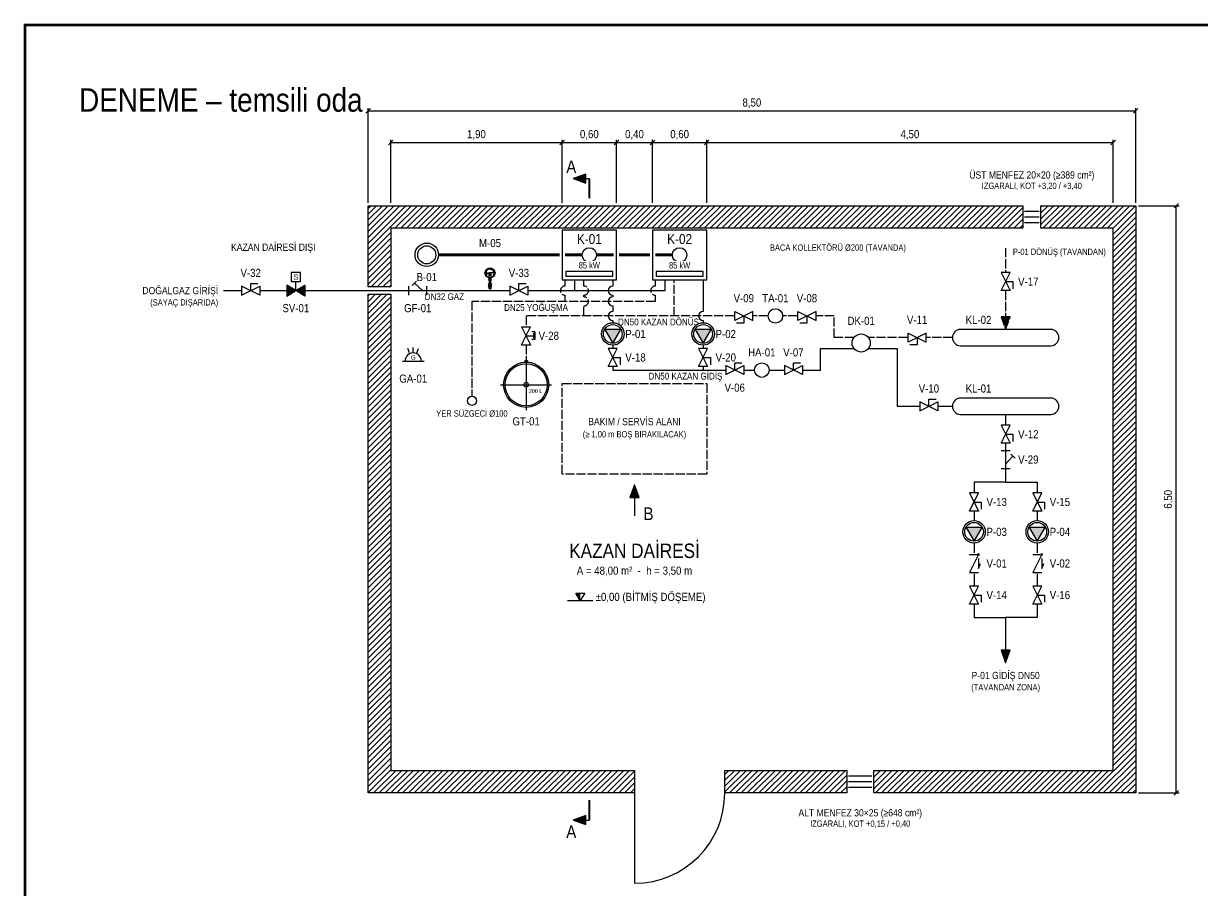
# Model space of a CAD drawing. Header units: centimetres. Extents: x -61 to 14522, y -12981 to 1521.
# Drawn here: x 10600 to 11905, y -1833 to -873 of the extents above; entities that cross this region are included whole.
import ezdxf
from ezdxf.enums import TextEntityAlignment as Align

# ---------------------------------------------------------------- set-up
doc = ezdxf.new("R2010")
doc.units = ezdxf.units.CM
doc.linetypes.add('DASHDOT', pattern=[3.556, 2.54, -0.508, 0, -0.508])
doc.linetypes.add('DASHED', pattern=[1.524, 1.27, -0.254])
for name, color, linetype in [('ROTAS-BAKIM-ALANI', 8, 'DASHED'), ('ROTAS-DOGALGAZ-BORU', 2, 'Continuous'), ('ROTAS-DOGALGAZ-SEMBOL', 2, 'Continuous'), ('ROTAS-HAVALANDIRMA-MENFEZ', 4, 'Continuous'), ('ROTAS-ISITMA-BACA', 8, 'Continuous'), ('ROTAS-ISITMA-BASLIK', 5, 'Continuous'), ('ROTAS-ISITMA-CAP', 41, 'Continuous'), ('ROTAS-ISITMA-CIHAZ', 135, 'Continuous'), ('ROTAS-ISITMA-DONUS', 30, 'DASHED'), ('ROTAS-ISITMA-ETIKET', 3, 'Continuous'), ('ROTAS-ISITMA-GIDIS', 10, 'Continuous'), ('ROTAS-ISITMA-KOLLEKTOR', 7, 'Continuous'), ('ROTAS-ISITMA-POMPA', 30, 'Continuous'), ('ROTAS-ISITMA-VANA', 1, 'Continuous'), ('ROTAS-ISITMA-YAZI', 7, 'Continuous'), ('ROTAS-ISITMA-YOGUSMA', 6, 'DASHED'), ('ROTAS-KESIT-HATTI', 1, 'DASHDOT'), ('ROTAS-KOT', 3, 'Continuous'), ('ROTAS-MIMARI-DUVAR', 7, 'Continuous'), ('ROTAS-MIMARI-KAPI', 7, 'Continuous'), ('ROTAS-MIMARI-TARAMA', 8, 'Continuous'), ('ROTAS-OLCU', 3, 'Continuous'), ('ROTAS-PAFTA', 7, 'Continuous'), ('ROTAS-PIS-SU', 6, 'Continuous')]:
    doc.layers.add(name, color=color, linetype=linetype)
doc.styles.add('ROTAS', font='arial.ttf')
pattern_1 = [(45, (0, 0), (-3.2328922, 3.2328922), [])]

# ---------------------------------------------------------------- blocks, each defined once
blk = doc.blocks.new('ROTAS-KAZAN-PLAN')
at = {"ltscale": 8}
for points in [[(0, 0), (60, 0), (60, 55), (0, 55)], [(4, 4), (56, 4), (56, 9), (4, 9)]]:
    blk.add_lwpolyline(points, close=True, dxfattribs=at)
blk.add_circle((30, 27.5), 8, dxfattribs=at)
blk = doc.blocks.new('ROTAS-POMPA')
at = {"ltscale": 8}
blk.add_hatch(color=7, dxfattribs=at).paths.add_polyline_path([(10.35, 0), (-4.95, 8.85), (-4.95, -8.85)])
blk.add_lwpolyline([(10.35, 0), (-4.95, 8.85), (-4.95, -8.85)], close=True, dxfattribs=at)
for radius in [12.45, 10.35]:
    blk.add_circle((0, 0), radius, dxfattribs=at)
blk = doc.blocks.new('ROTAS-KD-KURESEL-VANA')
at = {"color": 1, "ltscale": 8}
for p, q in [((0, 0), (0, 8)), ((0, 8), (8, 8))]:
    blk.add_line(p, q, dxfattribs=at)
blk.add_lwpolyline([(-10, 5), (-10, -5), (10, 5), (10, -5), (-10, 5)], dxfattribs=at)
at = {"ltscale": 8, "style": 'ROTAS', "flags": 1}
blk.add_attdef('CAP', (-10.451, -0.006), '', height=10, dxfattribs=at)
blk = doc.blocks.new('ROTAS-KD-DENGE-KABI-PLAN')
at = {"color": 0, "ltscale": 8}
blk.add_circle((0, 0), 20, dxfattribs=at)
blk = doc.blocks.new('ROTAS-SELENOID')
at = {"ltscale": 8}
for points in [[(-10, 6), (-10, -6), (0, 0)], [(10, 6), (10, -6), (0, 0)]]:
    blk.add_hatch(color=7, dxfattribs=at).paths.add_polyline_path(points)
blk.add_line((0, 0), (0, 10), dxfattribs=at)
for points in [[(-5, 10), (5, 10), (5, 20), (-5, 20)], [(-10, 6), (-10, -6), (0, 0)], [(10, 6), (10, -6), (0, 0)]]:
    blk.add_lwpolyline(points, close=True, dxfattribs=at)
at = {"ltscale": 8, "style": 'ROTAS'}
blk.add_text('S', height=6, dxfattribs=at).set_placement((0, 15), align=Align.MIDDLE_CENTER)
blk = doc.blocks.new('ROTAS-KD-PISLIK-TUTUCU')
at = {"color": 1, "ltscale": 8}
for p, q in [((-10, -5), (-10, 5)), ((-10, 0), (10, 0)), ((-6.051, 5.768), (-1.408, 10.47)), ((5.128, 0), (-3.725, 8.124)), ((10, -5), (10, 5))]:
    blk.add_line(p, q, dxfattribs=at)
at = {"ltscale": 8, "style": 'ROTAS', "flags": 1}
blk.add_attdef('CAP', (9.335, 0), '', height=10, rotation=180, dxfattribs=at)
blk = doc.blocks.new('ROTAS-KD-MANOMETRE')
at = {"color": 1, "ltscale": 8}
for p, q in [((-3.661, 19.205), (-4.505, 19.132)), ((-3.658, 19.849), (-4.503, 19.923)), ((-3.551, 18.571), (-4.37, 18.352)), ((-3.544, 20.483), (-4.363, 20.702)), ((-3.333, 17.965), (-4.101, 17.607)), ((-3.322, 21.087), (-4.09, 21.445)), ((-3.013, 17.406), (-3.707, 16.92)), ((-2.998, 21.644), (-3.692, 22.13)), ((-2.582, 22.135), (-3.182, 22.735)), ((-2.685, 19.723), (-0.554, 19.666)), ((-2.685, 19.723), (-2.685, 19.305)), ((-2.685, 19.305), (-0.568, 19.362)), ((-2.088, 22.547), (-2.574, 23.242)), ((-1.529, 22.867), (-1.887, 23.636)), ((-1.187, 12.488), (-1.187, 13.431)), ((-0.923, 23.085), (-1.142, 23.904)), ((0.89, 13.537), (-0.851, 13.534)), ((-0.698, 13.537), (-0.698, 13.979)), ((-0.518, 12.602), (-0.518, 13.426)), ((-0.289, 23.195), (-0.362, 24.039)), ((0.355, 23.193), (0.429, 24.037)), ((4.529, 19.486), (0.55, 19.636)), ((0.558, 12.606), (0.558, 13.421)), ((4.529, 19.486), (0.561, 19.392)), ((0.698, 13.537), (0.698, 13.974)), ((0.989, 23.079), (1.208, 23.897)), ((1.221, 12.491), (1.221, 13.429)), ((1.593, 22.856), (1.951, 23.624)), ((2.15, 22.532), (2.636, 23.227)), ((2.641, 22.117), (3.241, 22.716)), ((3.038, 17.385), (3.733, 16.899)), ((3.053, 21.622), (3.748, 22.108)), ((3.362, 17.941), (4.131, 17.583)), ((3.373, 21.063), (4.142, 21.421)), ((3.585, 18.545), (4.403, 18.326)), ((3.591, 20.457), (4.41, 20.677)), ((3.699, 19.179), (4.543, 19.105)), ((3.701, 19.823), (4.545, 19.897)), ((-1.5, 7.776), (1.5, 7.776)), ((0, 5.151), (-1.5, 7.776)), ((0, 5.151), (-1.5, 2.526)), ((-1.5, 2.526), (1.5, 2.526)), ((1.221, 12.491), (-1.187, 12.488)), ((-0.872, 10.921), (-0.872, 12.491)), ((0.872, 10.921), (-0.872, 10.921)), ((-0.523, 8.583), (-0.523, 10.921)), ((0.523, 8.583), (-0.523, 8.583)), ((0, 8.583), (0, 7.963)), ((1.5, 7.776), (0, 5.151)), ((1.5, 2.526), (0, 5.151)), ((0, 2.338), (0, 0)), ((0.523, 10.921), (0.523, 8.583)), ((0.872, 12.491), (0.872, 10.921))]:
    blk.add_line(p, q, dxfattribs=at)
blk.add_lwpolyline([(-0.793, 14.969), (-0.793, 18.563), (0.046, 16.766), (0.884, 18.563), (0.884, 14.969)], dxfattribs=at)
for centre, radius in [((0.02, 19.514), 5.581), ((0.02, 19.514), 5.302), ((-0.007, 19.488), 0.576), ((0, 5.151), 1.5)]:
    blk.add_circle(centre, radius, dxfattribs=at)
for centre, radius, start, end in [((-0.85, 12.961), 0.576, 54.699, 125.307), ((0.015, 12.208), 1.329, 65.903, 113.651), ((0.891, 12.958), 0.576, 54.693, 125.301), ((-0.85, 13.072), 0.576, 234.694, 305.301), ((0.015, 13.82), 1.329, 246.35, 294.097), ((0.891, 13.076), 0.576, 234.7, 305.307)]:
    blk.add_arc(centre, radius, start, end, dxfattribs=at)
at = {"ltscale": 8, "style": 'ROTAS', "flags": 1}
blk.add_attdef('CAP', (0, 9.335), '', height=10, rotation=270, dxfattribs=at)
blk = doc.blocks.new('ROTAS-GAZ-ALARM')
at = {"ltscale": 8}
for p, q in [((-4, 9), (-6, 14)), ((0, 9), (0, 15)), ((4, 9), (6, 14)), ((-12, 0), (12, 0))]:
    blk.add_line(p, q, dxfattribs=at)
blk.add_arc((0, 0), 9, 0, 180, dxfattribs=at)
at = {"ltscale": 8, "style": 'ROTAS'}
blk.add_text('G', height=5, dxfattribs=at).set_placement((0, 4), align=Align.MIDDLE_CENTER)
blk = doc.blocks.new('ROTAS-KD-YER-SUZGECI')
at = {"color": 6, "ltscale": 8}
blk.add_circle((0, 0), 5, dxfattribs=at)
blk = doc.blocks.new('ROTAS-KD-KILITLI-VANA')
at = {"color": 1, "ltscale": 8}
for p, q in [((-10, -5), (-10, 5)), ((-10, -5), (10, 5)), ((10, -5), (-10, 5)), ((-4.374, 9.823), (-4.374, 6.417)), ((-4.374, 9.823), (4.016, 9.823)), ((-2.8, 8.12), (2.8, 8.12)), ((0, 0), (0, 8.12)), ((4.016, 9.823), (4.016, 6.417)), ((10, -5), (10, 5))]:
    blk.add_line(p, q, dxfattribs=at)
at = {"ltscale": 8, "style": 'ROTAS', "flags": 1}
blk.add_attdef('CAP', (8.35, 4.175), '', height=10, rotation=206.565, dxfattribs=at)
blk = doc.blocks.new('ROTAS-KD-GENLESME-TANKI-PLAN')
at = {"color": 15, "ltscale": 8}
for p, q in [((0, -50.906), (0, 50.906)), ((50.906, 0), (-50.906, 0)), ((-2.894, -48.047), (-2.894, -44.85)), ((2.894, -48.047), (2.894, -44.843)), ((2.894, -48.047), (-2.894, -48.047))]:
    blk.add_line(p, q, dxfattribs=at)
at = {"color": 4, "ltscale": 8}
blk.add_circle((-0.054, 0.06), 45, dxfattribs=at)
at = {"color": 1, "ltscale": 8}
for centre, radius in [((-0.054, 0.06), 42), ((0, 0), 4.5)]:
    blk.add_circle(centre, radius, dxfattribs=at)
blk = doc.blocks.new('ROTAS-KD-CEKVALF')
at = {"ltscale": 8}
blk.add_hatch(color=1, dxfattribs=at).paths.add_polyline_path([(-11.408, 5), (-11.297, 5.548), (-10.996, 5.996), (-10.548, 6.297), (-10, 6.408), (-9.452, 6.297), (-9.004, 5.996), (-8.703, 5.548), (-8.592, 5), (-8.703, 4.452), (-9.004, 4.004), (-9.452, 3.703), (-10, 3.592), (-10.548, 3.703), (-10.996, 4.004), (-11.297, 4.452), (-11.408, 5)])
at = {"color": 1, "ltscale": 8}
for p, q in [((-10, -5), (-10, 5)), ((-10, 5), (10, -5)), ((-5.6, 5), (5.6, 5)), ((5.6, 5), (0, 7.32)), ((10, -5), (10, 5))]:
    blk.add_line(p, q, dxfattribs=at)
at = {"ltscale": 8, "style": 'ROTAS', "flags": 1}
blk.add_attdef('CAP', (-9.712, -4.899), '', height=10, dxfattribs=at)
blk = doc.blocks.new('ROTAS-KOT')
at = {"ltscale": 8}
blk.add_hatch(color=7, dxfattribs=at).paths.add_polyline_path([(0, 0), (0, 8), (-5, 8)])
blk.add_line((-14, 0), (14, 0), dxfattribs=at)
blk.add_lwpolyline([(0, 0), (-5, 8), (5, 8)], close=True, dxfattribs=at)
blk = doc.blocks.new('ROTAS-OLCU-001')
at = {"ltscale": 8}
for p, q in [((-2.5, 692.5), (2.5, 697.5)), ((0, 628), (0, 698)), ((0, 695), (800, 695)), ((187.5, 692.5), (192.5, 697.5)), ((190, 628), (190, 698)), ((247.5, 692.5), (252.5, 697.5)), ((250, 628), (250, 698)), ((287.5, 692.5), (292.5, 697.5)), ((290, 628), (290, 698)), ((347.5, 692.5), (352.5, 697.5)), ((350, 628), (350, 698)), ((797.5, 692.5), (802.5, 697.5)), ((800, 628), (800, 698))]:
    blk.add_line(p, q, dxfattribs=at)
at = {"ltscale": 8, "style": 'ROTAS', "width": 0.85}
for s, p in [('1,90', (95, 697)), ('0,60', (220, 697)), ('0,40', (270, 697)), ('0,60', (320, 697)), ('4,50', (575, 697))]:
    blk.add_text(s, height=9, dxfattribs=at).set_placement(p, align=Align.BOTTOM_CENTER)
blk = doc.blocks.new('ROTAS-OLCU-002')
at = {"ltscale": 8}
for p, q in [((-27.5, 727.5), (-22.5, 732.5)), ((-25, 628), (-25, 733)), ((822.5, 727.5), (827.5, 732.5)), ((825, 628), (825, 733)), ((-25, 730), (825, 730))]:
    blk.add_line(p, q, dxfattribs=at)
at = {"ltscale": 8, "style": 'ROTAS', "width": 0.85}
blk.add_text('8,50', height=9, dxfattribs=at).set_placement((400, 732), align=Align.BOTTOM_CENTER)
blk = doc.blocks.new('ROTAS-OLCU-003')
at = {"ltscale": 8}
for p, q in [((867.5, 622.5), (872.5, 627.5)), ((828, 625), (873, 625)), ((870, -25), (870, 625)), ((828, -25), (873, -25)), ((867.5, -27.5), (872.5, -22.5))]:
    blk.add_line(p, q, dxfattribs=at)
at = {"ltscale": 8, "style": 'ROTAS', "width": 0.85}
blk.add_text('6,50', height=9, rotation=90, dxfattribs=at).set_placement((868, 300), align=Align.BOTTOM_CENTER)
blk = doc.blocks.new('ROTAS-OK')
at = {"ltscale": 8}
blk.add_hatch(color=7, dxfattribs=at).paths.add_polyline_path([(0, 0), (-14, 5), (-14, -5)])
blk.add_lwpolyline([(0, 0), (-14, 5), (-14, -5)], close=True, dxfattribs=at)

msp = doc.modelspace()

# ---------------------------------------------------------------- hatches: boundary and pattern name
at = {"layer": 'ROTAS-MIMARI-TARAMA', "ltscale": 8}
h = msp.add_hatch(dxfattribs=at)
h.set_pattern_fill('ANSI31', scale=1.2)
h.set_pattern_definition(pattern_1)
h.paths.add_polyline_path([(11006, -1164.8), (10981, -1164.8), (10981, -1074.8), (11706, -1074.8), (11706, -1099.8), (11006, -1099.8)])
h = msp.add_hatch(dxfattribs=at)
h.set_pattern_fill('ANSI31', scale=1.2)
h.set_pattern_definition(pattern_1)
h.paths.add_polyline_path([(11541, -1699.8), (11806, -1699.8), (11806, -1099.8), (11726, -1099.8), (11726, -1074.8), (11831, -1074.8), (11831, -1724.8), (11541, -1724.8)])
h = msp.add_hatch(dxfattribs=at)
h.set_pattern_fill('ANSI31', scale=1.2)
h.set_pattern_definition(pattern_1)
h.paths.add_polyline_path([(11006, -1699.8), (11276, -1699.8), (11276, -1724.8), (10981, -1724.8), (10981, -1172.8), (11006, -1172.8)])
h = msp.add_hatch(dxfattribs=at)
h.set_pattern_fill('ANSI31', scale=1.2)
h.set_pattern_definition(pattern_1)
h.paths.add_polyline_path([(11511, -1699.8), (11511, -1724.8), (11376, -1724.8), (11376, -1699.8)])

# ---------------------------------------------------------------- linework, layer by layer
at = {"layer": 'ROTAS-BAKIM-ALANI', "ltscale": 8}
msp.add_lwpolyline([(11196, -1271.8), (11356, -1271.8), (11356, -1371.8), (11196, -1371.8)], close=True, dxfattribs=at)
at = {"layer": 'ROTAS-DOGALGAZ-BORU', "ltscale": 8}
for points in [[(11210, -1168.8), (11210, -1156.8)], [(11310, -1168.8), (11310, -1156.8)], [(10821, -1168.8), (10840.5, -1168.8)], [(10861.5, -1168.8), (10890.5, -1168.8)], [(10911.5, -1168.8), (11025.5, -1168.8)], [(11046.5, -1168.8), (11137.5, -1168.8)], [(11158.5, -1168.8), (11310, -1168.8)]]:
    msp.add_lwpolyline(points, dxfattribs=at)
at = {"layer": 'ROTAS-HAVALANDIRMA-MENFEZ', "ltscale": 8}
for p, q in [((11708, -1081), (11724, -1081)), ((11708, -1087.2), (11724, -1087.2)), ((11708, -1093.5), (11724, -1093.5)), ((11513, -1706), (11539, -1706)), ((11513, -1712.2), (11539, -1712.2)), ((11513, -1718.5), (11539, -1718.5))]:
    msp.add_line(p, q, dxfattribs=at)
at = {"layer": 'ROTAS-ISITMA-BACA', "ltscale": 8, "const_width": 3}
for points in [[(11059, -1129.2), (11193, -1129.2)], [(11199, -1129.2), (11218, -1129.2)], [(11234, -1129.2), (11253, -1129.2)], [(11259, -1129.2), (11293, -1129.2)], [(11299, -1129.2), (11318, -1129.2)]]:
    msp.add_lwpolyline(points, dxfattribs=at)
at = {"layer": 'ROTAS-ISITMA-BACA', "ltscale": 8}
for radius in [13, 10]:
    msp.add_circle((11046, -1129.2), radius, dxfattribs=at)
at = {"layer": 'ROTAS-ISITMA-DONUS', "ltscale": 8}
for points in [[(11687, -1121.8), (11687, -1148.2)], [(11320, -1196.8), (11320, -1156.8)], [(11687, -1169.2), (11687, -1197.8)], [(11386.5, -1196.8), (11156, -1196.8)], [(11156, -1196.8), (11156, -1208.2)], [(11424, -1196.8), (11407.5, -1196.8)], [(11456.5, -1196.8), (11440, -1196.8)], [(11519, -1220.8), (11497, -1220.8), (11497, -1196.8), (11477.5, -1196.8)], [(11578.5, -1220.8), (11535, -1220.8)], [(11628, -1220.8), (11599.5, -1220.8)], [(11156, -1229.2), (11156, -1244.8)]]:
    msp.add_lwpolyline(points, dxfattribs=at)
msp.add_lwpolyline([(11220, -1196.8), (11220, -1185.8, 1), (11220, -1175.8), (11220, -1173.8, 1), (11220, -1163.8), (11220, -1156.8)], format="xyb", dxfattribs=at)
at = {"layer": 'ROTAS-ISITMA-GIDIS', "ltscale": 8}
for points in [[(11252, -1156.8), (11252, -1163.8, 1), (11252, -1173.8), (11252, -1175.8, 1), (11252, -1185.8), (11252, -1191.8, 1), (11252, -1201.8), (11252, -1204.2)], [(11352, -1156.8), (11352, -1191.8, 1), (11352, -1201.8), (11352, -1204.2)]]:
    msp.add_lwpolyline(points, format="xyb", dxfattribs=at)
for points in [[(11252, -1229.2), (11252, -1232.2)], [(11352, -1229.2), (11352, -1232.2)], [(11462.5, -1256.8), (11482, -1256.8), (11482, -1232.8), (11519, -1232.8)], [(11535, -1232.8), (11567, -1232.8), (11567, -1296.8), (11591.5, -1296.8)], [(11252, -1253.2), (11252, -1256.8)], [(11252, -1256.8), (11376.5, -1256.8)], [(11352, -1253.2), (11352, -1256.8)], [(11397.5, -1256.8), (11409, -1256.8)], [(11425, -1256.8), (11441.5, -1256.8)], [(11612.5, -1296.8), (11628, -1296.8)], [(11687, -1305.8), (11687, -1317.2)], [(11687, -1338.2), (11687, -1345.2)], [(11687, -1366.2), (11687, -1380.8)], [(11687, -1380.8), (11652, -1380.8), (11652, -1392.2)], [(11687, -1380.8), (11722, -1380.8), (11722, -1392.2)], [(11652, -1413.2), (11652, -1423.2)], [(11722, -1413.2), (11722, -1423.2)], [(11652, -1448.2), (11652, -1459.2)], [(11722, -1448.2), (11722, -1459.2)], [(11652, -1482.2), (11652, -1495.2)], [(11722, -1482.2), (11722, -1495.2)], [(11652, -1516.2), (11652, -1530.8), (11687, -1530.8)], [(11722, -1516.2), (11722, -1530.8), (11687, -1530.8)], [(11687, -1530.8), (11687, -1566.8)]]:
    msp.add_lwpolyline(points, dxfattribs=at)
at = {"layer": 'ROTAS-ISITMA-KOLLEKTOR', "ltscale": 8}
for points in [[(11637, -1229.8), (11737, -1229.8, 1), (11737, -1211.8), (11637, -1211.8, 1)], [(11637, -1305.8), (11737, -1305.8, 1), (11737, -1287.8), (11637, -1287.8, 1)]]:
    msp.add_lwpolyline(points, format="xyb", close=True, dxfattribs=at)
at = {"layer": 'ROTAS-ISITMA-YOGUSMA', "ltscale": 8}
for points in [[(11199, -1156.8), (11199, -1163.8, 1), (11199, -1173.8), (11199, -1180.8)], [(11299, -1156.8), (11299, -1163.8, 1), (11299, -1173.8), (11299, -1180.8)]]:
    msp.add_lwpolyline(points, format="xyb", dxfattribs=at)
msp.add_lwpolyline([(11299, -1180.8), (11096, -1180.8), (11096, -1285.8)], dxfattribs=at)
at = {"layer": 'ROTAS-KESIT-HATTI', "ltscale": 8}
for p, q in [((11222, -1044.8), (11226, -1044.8)), ((11276, -1397.8), (11276, -1421.8)), ((11222, -1754.8), (11226, -1754.8))]:
    msp.add_line(p, q, dxfattribs=at)
at = {"layer": 'ROTAS-KESIT-HATTI', "ltscale": 8, "const_width": 2}
for points in [[(11226, -1066.8), (11226, -1044.8)], [(11226, -1732.8), (11226, -1754.8)]]:
    msp.add_lwpolyline(points, dxfattribs=at)
at = {"layer": 'ROTAS-MIMARI-DUVAR', "ltscale": 8}
for points in [[(11006, -1164.8), (10981, -1164.8), (10981, -1074.8), (11706, -1074.8), (11706, -1099.8), (11006, -1099.8)], [(11541, -1699.8), (11806, -1699.8), (11806, -1099.8), (11726, -1099.8), (11726, -1074.8), (11831, -1074.8), (11831, -1724.8), (11541, -1724.8)], [(11006, -1699.8), (11276, -1699.8), (11276, -1724.8), (10981, -1724.8), (10981, -1172.8), (11006, -1172.8)], [(11511, -1699.8), (11511, -1724.8), (11376, -1724.8), (11376, -1699.8)]]:
    msp.add_lwpolyline(points, close=True, dxfattribs=at)
at = {"layer": 'ROTAS-MIMARI-KAPI', "ltscale": 8}
msp.add_line((11276, -1724.8), (11276, -1824.8), dxfattribs=at)
msp.add_arc((11276, -1724.8), 100, -90, 0, dxfattribs=at)

# ---------------------------------------------------------------- block references
at = {"layer": 'ROTAS-DOGALGAZ-SEMBOL', "ltscale": 8}
for name, p in [('ROTAS-SELENOID', (10901, -1168.8)), ('ROTAS-KD-KURESEL-VANA', (10851, -1168.8)), ('ROTAS-KD-PISLIK-TUTUCU', (11036, -1168.8)), ('ROTAS-KD-KURESEL-VANA', (11148, -1168.8)), ('ROTAS-GAZ-ALARM', (11031, -1246.8))]:
    msp.add_blockref(name, p, dxfattribs=at)
at = {"layer": 'ROTAS-ISITMA-CIHAZ', "ltscale": 8}
for p in [(11196, -1156.8), (11296, -1156.8)]:
    msp.add_blockref('ROTAS-KAZAN-PLAN', p, dxfattribs=at)
at = {"layer": 'ROTAS-ISITMA-CIHAZ', "ltscale": 8, "rotation": 180}
for name, p, xscale, yscale in [('ROTAS-KD-DENGE-KABI-PLAN', (11432, -1196.8), 0.4, 0.4), ('ROTAS-KD-GENLESME-TANKI-PLAN', (11156, -1273), 0.5555555555555556, 0.5555555555555556)]:
    msp.add_blockref(name, p, dxfattribs=dict(at, xscale=xscale, yscale=yscale))
at = {"layer": 'ROTAS-ISITMA-CIHAZ', "ltscale": 8}
for p, xscale, yscale in [((11527, -1226.8), 0.5, 0.5), ((11417, -1256.8), 0.4, 0.4)]:
    msp.add_blockref('ROTAS-KD-DENGE-KABI-PLAN', p, dxfattribs=dict(at, xscale=xscale, yscale=yscale))
at = {"layer": 'ROTAS-ISITMA-DONUS', "ltscale": 8, "rotation": -90}
msp.add_blockref('ROTAS-OK', (11687, -1211.8), dxfattribs=at)
at = {"layer": 'ROTAS-ISITMA-GIDIS', "ltscale": 8, "rotation": -90}
msp.add_blockref('ROTAS-OK', (11687, -1580.8), dxfattribs=at)
at = {"layer": 'ROTAS-ISITMA-POMPA', "ltscale": 8, "rotation": 270}
for p in [(11252, -1216.8), (11352, -1216.8), (11652, -1435.8), (11722, -1435.8)]:
    msp.add_blockref('ROTAS-POMPA', p, dxfattribs=at)
at = {"layer": 'ROTAS-ISITMA-VANA', "ltscale": 8}
for name, p in [('ROTAS-KD-MANOMETRE', (11116, -1168.8)), ('ROTAS-KD-KURESEL-VANA', (11387, -1256.8)), ('ROTAS-KD-KURESEL-VANA', (11452, -1256.8)), ('ROTAS-KD-KURESEL-VANA', (11602, -1296.8))]:
    msp.add_blockref(name, p, dxfattribs=at)
for name, p, rotation in [('ROTAS-KD-KURESEL-VANA', (11687, -1158.8), 270), ('ROTAS-KD-KURESEL-VANA', (11397, -1196.8), 180), ('ROTAS-KD-KURESEL-VANA', (11467, -1196.8), 180), ('ROTAS-KD-KILITLI-VANA', (11156, -1218.8), 270), ('ROTAS-KD-KURESEL-VANA', (11589, -1220.8), 180), ('ROTAS-KD-KURESEL-VANA', (11252, -1242.8), 270), ('ROTAS-KD-KURESEL-VANA', (11352, -1242.8), 270), ('ROTAS-KD-KURESEL-VANA', (11687, -1327.8), 270), ('ROTAS-KD-PISLIK-TUTUCU', (11687, -1355.8), 270), ('ROTAS-KD-KURESEL-VANA', (11652, -1402.8), 270), ('ROTAS-KD-KURESEL-VANA', (11722, -1402.8), 270), ('ROTAS-KD-CEKVALF', (11652, -1470.8), 270), ('ROTAS-KD-CEKVALF', (11722, -1470.8), 270), ('ROTAS-KD-KURESEL-VANA', (11652, -1505.8), 270), ('ROTAS-KD-KURESEL-VANA', (11722, -1505.8), 270)]:
    msp.add_blockref(name, p, dxfattribs=dict(at, rotation=rotation))
at = {"layer": 'ROTAS-KESIT-HATTI', "ltscale": 8}
for p, rotation in [((11208, -1044.8), 180), ((11276, -1383.8), 90), ((11208, -1754.8), 180)]:
    msp.add_blockref('ROTAS-OK', p, dxfattribs=dict(at, rotation=rotation))
at = {"layer": 'ROTAS-KOT', "ltscale": 8}
msp.add_blockref('ROTAS-KOT', (11216, -1511.8), dxfattribs=at)
at = {"layer": 'ROTAS-OLCU', "ltscale": 8}
for name in ['ROTAS-OLCU-002', 'ROTAS-OLCU-001', 'ROTAS-OLCU-003']:
    msp.add_blockref(name, (11006, -1699.8), dxfattribs=at)
at = {"layer": 'ROTAS-PIS-SU', "ltscale": 8}
msp.add_blockref('ROTAS-KD-YER-SUZGECI', (11096, -1290.8), dxfattribs=at)

# ---------------------------------------------------------------- texts
at = {"layer": 'ROTAS-ISITMA-BASLIK', "ltscale": 8, "style": 'ROTAS', "width": 0.85}
msp.add_text('DENEME – temsili oda', height=26, dxfattribs=at).set_placement((10661, -944.8), align=Align.TOP_LEFT)
at = {"layer": 'ROTAS-ISITMA-ETIKET', "ltscale": 8, "style": 'ROTAS', "width": 0.85}
for s, p in [('K-01', (11226, -1111.7)), ('K-02', (11326, -1111.7))]:
    msp.add_text(s, height=11, dxfattribs=at).set_placement(p, align=Align.MIDDLE_CENTER)

# ---------------------------------------------------------------- wipeouts: each hides what was drawn before it
at = {"ltscale": 8}
for points in [[(10917.4, -1125.8), (10917.4, -1115.8), (10834.6, -1115.8), (10834.6, -1125.8)], [(11408.1, -1182.8), (11408.1, -1171.8), (11385.9, -1171.8), (11385.9, -1182.8)], [(11478.1, -1182.8), (11478.1, -1171.8), (11455.9, -1171.8), (11455.9, -1182.8)], [(10914.6, -1193.8), (10914.6, -1182.8), (10887.4, -1182.8), (10887.4, -1193.8)], [(11398.1, -1281.8), (11398.1, -1270.8), (11375.9, -1270.8), (11375.9, -1281.8)], [(11294.9, -1423.8), (11294.9, -1407.8), (11285, -1407.8), (11285, -1423.8)], [(11587.6, -1751.8), (11587.6, -1741.8), (11464.4, -1741.8), (11464.4, -1751.8)]]:
    msp.add_wipeout(points, dxfattribs=at)

# ---------------------------------------------------------------- next in the draw order: texts
at = {"layer": 'ROTAS-HAVALANDIRMA-MENFEZ', "ltscale": 8, "style": 'ROTAS', "width": 0.85}
msp.add_text('ALT MENFEZ 30×25 (≥648 cm²)', height=8, dxfattribs=at).set_placement((11526, -1746.8), align=Align.MIDDLE_CENTER)
at = {"layer": 'ROTAS-ISITMA-ETIKET', "ltscale": 8, "style": 'ROTAS', "width": 0.85}
for s, p in [('V-09', (11397, -1177.2)), ('V-08', (11467, -1177.2)), ('SV-01', (10901, -1188.2)), ('V-06', (11387, -1276.2))]:
    msp.add_text(s, height=9, dxfattribs=at).set_placement(p, align=Align.MIDDLE_CENTER)
at = {"layer": 'ROTAS-ISITMA-YAZI', "ltscale": 8, "style": 'ROTAS', "width": 0.85}
msp.add_text('KAZAN DAİRESİ DIŞI', height=8, dxfattribs=at).set_placement((10876, -1120.8), align=Align.MIDDLE_CENTER)
at = {"layer": 'ROTAS-KESIT-HATTI', "ltscale": 8, "style": 'ROTAS', "width": 0.85}
msp.add_text('B', height=14, dxfattribs=at).set_placement((11286, -1415.8), align=Align.MIDDLE_LEFT)

# ---------------------------------------------------------------- next in the draw order: wipeouts: each hides what was drawn before it
at = {"ltscale": 8}
for points in [[(11210.9, -1039.8), (11210.9, -1023.8), (11201.1, -1023.8), (11201.1, -1039.8)], [(11777.6, -1045.8), (11777.6, -1035.8), (11654.4, -1035.8), (11654.4, -1045.8)], [(11127.1, -1121.8), (11127.1, -1110.8), (11104.9, -1110.8), (11104.9, -1121.8)], [(11544.8, -1125.8), (11544.8, -1116.8), (11425, -1116.8), (11425, -1125.8)], [(11778.5, -1130.2), (11778.5, -1121.2), (11694, -1121.2), (11694, -1130.2)], [(10862.1, -1154.8), (10862.1, -1143.8), (10839.9, -1143.8), (10839.9, -1154.8)], [(11057.1, -1159.2), (11057.1, -1148.2), (11034.9, -1148.2), (11034.9, -1159.2)], [(11159.1, -1154.8), (11159.1, -1143.8), (11136.9, -1143.8), (11136.9, -1154.8)], [(11236.8, -1145.2), (11236.8, -1136.2), (11215.2, -1136.2), (11215.2, -1145.2)], [(11336.8, -1145.2), (11336.8, -1136.2), (11315.2, -1136.2), (11315.2, -1145.2)], [(11723.2, -1164.2), (11723.2, -1153.2), (11701, -1153.2), (11701, -1164.2)], [(10816, -1173.8), (10816, -1163.8), (10746.7, -1163.8), (10746.7, -1173.8)], [(11445.6, -1182.8), (11445.6, -1171.8), (11418.4, -1171.8), (11418.4, -1182.8)], [(11049.6, -1193.8), (11049.6, -1182.8), (11022.4, -1182.8), (11022.4, -1193.8)], [(11193.3, -1192.2), (11193.3, -1182.8), (11140.8, -1182.8), (11140.8, -1192.2)], [(11540.6, -1207.8), (11540.6, -1196.8), (11513.4, -1196.8), (11513.4, -1207.8)], [(11600.1, -1206.8), (11600.1, -1195.8), (11577.9, -1195.8), (11577.9, -1206.8)], [(11670.6, -1206.8), (11670.6, -1195.8), (11643.4, -1195.8), (11643.4, -1206.8)], [(11192.2, -1224.2), (11192.2, -1213.2), (11170, -1213.2), (11170, -1224.2)], [(11288.2, -1222.2), (11288.2, -1211.2), (11266, -1211.2), (11266, -1222.2)], [(11388.2, -1222.2), (11388.2, -1211.2), (11366, -1211.2), (11366, -1222.2)], [(11288.2, -1248.2), (11288.2, -1237.2), (11266, -1237.2), (11266, -1248.2)], [(11388.2, -1248.2), (11388.2, -1237.2), (11366, -1237.2), (11366, -1248.2)], [(11430.6, -1242.8), (11430.6, -1231.8), (11403.4, -1231.8), (11403.4, -1242.8)], [(11463.1, -1242.8), (11463.1, -1231.8), (11440.9, -1231.8), (11440.9, -1242.8)], [(11044.6, -1271.8), (11044.6, -1260.8), (11017.4, -1260.8), (11017.4, -1271.8)], [(11367.2, -1268.2), (11367.2, -1258.8), (11297.8, -1258.8), (11297.8, -1268.2)], [(11173.6, -1283.2), (11173.6, -1276.8), (11159.4, -1276.8), (11159.4, -1283.2)], [(11613.1, -1282.8), (11613.1, -1271.8), (11590.9, -1271.8), (11590.9, -1282.8)], [(11670.6, -1282.8), (11670.6, -1271.8), (11643.4, -1271.8), (11643.4, -1282.8)], [(11128.4, -1309.2), (11128.4, -1300.2), (11063.6, -1300.2), (11063.6, -1309.2)], [(11169.6, -1319), (11169.6, -1308), (11142.4, -1308), (11142.4, -1319)], [(11321.9, -1318.8), (11321.9, -1308.8), (11230.1, -1308.8), (11230.1, -1318.8)], [(11723.2, -1333.2), (11723.2, -1322.2), (11701, -1322.2), (11701, -1333.2)], [(11723.2, -1361.2), (11723.2, -1350.2), (11701, -1350.2), (11701, -1361.2)], [(11688.2, -1408.2), (11688.2, -1397.2), (11666, -1397.2), (11666, -1408.2)], [(11758.2, -1408.2), (11758.2, -1397.2), (11736, -1397.2), (11736, -1408.2)], [(11688.2, -1441.2), (11688.2, -1430.2), (11666, -1430.2), (11666, -1441.2)], [(11758.2, -1441.2), (11758.2, -1430.2), (11736, -1430.2), (11736, -1441.2)], [(11335.3, -1465.8), (11335.3, -1447.8), (11216.7, -1447.8), (11216.7, -1465.8)], [(11345.2, -1484.2), (11345.2, -1473.2), (11206.8, -1473.2), (11206.8, -1484.2)], [(11688.2, -1476.2), (11688.2, -1465.2), (11666, -1465.2), (11666, -1476.2)], [(11758.2, -1476.2), (11758.2, -1465.2), (11736, -1465.2), (11736, -1476.2)], [(11688.2, -1511.2), (11688.2, -1500.2), (11666, -1500.2), (11666, -1511.2)], [(11758.2, -1511.2), (11758.2, -1500.2), (11736, -1500.2), (11736, -1511.2)], [(11340, -1513.2), (11340, -1502.2), (11232, -1502.2), (11232, -1513.2)], [(11721.7, -1599.8), (11721.7, -1589.8), (11652.3, -1589.8), (11652.3, -1599.8)], [(11210.9, -1775.8), (11210.9, -1759.8), (11201.1, -1759.8), (11201.1, -1775.8)]]:
    msp.add_wipeout(points, dxfattribs=at)

# ---------------------------------------------------------------- next in the draw order: texts
at = {"layer": 'ROTAS-BAKIM-ALANI', "ltscale": 8, "style": 'ROTAS', "width": 0.85}
msp.add_text('BAKIM / SERVİS ALANI', height=8, dxfattribs=at).set_placement((11276, -1313.8), align=Align.MIDDLE_CENTER)
at = {"layer": 'ROTAS-HAVALANDIRMA-MENFEZ', "ltscale": 8, "style": 'ROTAS', "width": 0.85}
msp.add_text('ÜST MENFEZ 20×20 (≥389 cm²)', height=8, dxfattribs=at).set_placement((11716, -1040.8), align=Align.MIDDLE_CENTER)
at = {"layer": 'ROTAS-ISITMA-BASLIK', "ltscale": 8, "style": 'ROTAS', "width": 0.85}
msp.add_text('KAZAN DAİRESİ', height=16, dxfattribs=at).set_placement((11276, -1456.8), align=Align.MIDDLE_CENTER)
at = {"layer": 'ROTAS-ISITMA-CAP', "ltscale": 8, "style": 'ROTAS', "width": 0.85}
for s, p in [('DN25 YOĞUŞMA', (11167, -1187.5)), ('DN50 KAZAN GİDİŞ', (11332.5, -1263.5))]:
    msp.add_text(s, height=7.5, dxfattribs=at).set_placement(p, align=Align.MIDDLE_CENTER)
at = {"layer": 'ROTAS-ISITMA-ETIKET', "ltscale": 8, "style": 'ROTAS', "width": 0.85}
for s, p in [('M-05', (11116, -1116.2)), ('V-32', (10851, -1149.2)), ('V-33', (11148, -1149.2)), ('B-01', (11046, -1153.8)), ('V-17', (11712.1, -1158.8)), ('TA-01', (11432, -1177.2)), ('GF-01', (11036, -1188.2)), ('DK-01', (11527, -1202.2)), ('V-11', (11589, -1201.2)), ('KL-02', (11657, -1201.2)), ('P-01', (11277.1, -1216.8)), ('P-02', (11377.1, -1216.8)), ('V-28', (11181.1, -1218.8)), ('V-18', (11277.1, -1242.8)), ('V-20', (11377.1, -1242.8)), ('HA-01', (11417, -1237.2)), ('V-07', (11452, -1237.2)), ('GA-01', (11031, -1266.2)), ('V-10', (11602, -1277.2)), ('KL-01', (11657, -1277.2)), ('GT-01', (11156, -1313.5)), ('V-12', (11712.1, -1327.8)), ('V-29', (11712.1, -1355.8)), ('V-13', (11677.1, -1402.8)), ('V-15', (11747.1, -1402.8)), ('P-03', (11677.1, -1435.8)), ('P-04', (11747.1, -1435.8)), ('V-01', (11677.1, -1470.8)), ('V-02', (11747.1, -1470.8)), ('V-16', (11747.1, -1505.8)), ('V-14', (11677.1, -1505.8))]:
    msp.add_text(s, height=9, dxfattribs=at).set_placement(p, align=Align.MIDDLE_CENTER)
at = {"layer": 'ROTAS-ISITMA-YAZI', "ltscale": 8, "style": 'ROTAS', "width": 0.85}
for s, p in [('BACA KOLLEKTÖRÜ Ø200 (TAVANDA)', (11426, -1121.2)), ('P-01 DÖNÜŞ (TAVANDAN)', (11695, -1125.8))]:
    msp.add_text(s, height=7, dxfattribs=at).set_placement(p, align=Align.MIDDLE_LEFT)
for s, height, p in [('85 kW', 7, (11226, -1140.8)), ('85 kW', 7, (11326, -1140.8)), ('200 L', 4.38, (11166.5, -1280)), ('YER SÜZGECİ Ø100', 7, (11096, -1304.8)), ('A = 48,00 m²  -  h = 3,50 m', 9, (11276, -1478.8)), ('P-01 GİDİŞ DN50', 8, (11687, -1594.8))]:
    msp.add_text(s, height=height, dxfattribs=at).set_placement(p, align=Align.MIDDLE_CENTER)
msp.add_text('DOĞALGAZ GİRİŞİ', height=8, dxfattribs=at).set_placement((10815, -1168.8), align=Align.MIDDLE_RIGHT)
at = {"layer": 'ROTAS-KESIT-HATTI', "ltscale": 8, "style": 'ROTAS', "width": 0.85}
for p in [(11206, -1031.8), (11206, -1767.8)]:
    msp.add_text('A', height=14, dxfattribs=at).set_placement(p, align=Align.MIDDLE_CENTER)
at = {"layer": 'ROTAS-KOT', "ltscale": 8, "style": 'ROTAS', "width": 0.85}
msp.add_text('±0,00 (BİTMİŞ DÖŞEME)', height=9, dxfattribs=at).set_placement((11233, -1507.8), align=Align.MIDDLE_LEFT)

# ---------------------------------------------------------------- next in the draw order: wipeouts: each hides what was drawn before it
at = {"ltscale": 8}
msp.add_wipeout([(11580, -1763.2), (11580, -1754.2), (11472, -1754.2), (11472, -1763.2)], dxfattribs=at)

# ---------------------------------------------------------------- next in the draw order: texts
at = {"layer": 'ROTAS-HAVALANDIRMA-MENFEZ', "ltscale": 8, "style": 'ROTAS', "width": 0.85}
msp.add_text('IZGARALI, KOT +0,15 / +0,40', height=7, dxfattribs=at).set_placement((11526, -1758.8), align=Align.MIDDLE_CENTER)

# ---------------------------------------------------------------- next in the draw order: wipeouts: each hides what was drawn before it
at = {"ltscale": 8}
for points in [[(11770, -1057.2), (11770, -1048.2), (11662, -1048.2), (11662, -1057.2)], [(11083.3, -1180.2), (11083.3, -1170.8), (11047.7, -1170.8), (11047.7, -1180.2)], [(10816, -1186.2), (10816, -1177.2), (10751.2, -1177.2), (10751.2, -1186.2)], [(11337.3, -1208.2), (11337.3, -1198.8), (11268, -1198.8), (11268, -1208.2)], [(11328.1, -1332.2), (11328.1, -1323.2), (11223.9, -1323.2), (11223.9, -1332.2)], [(11717.5, -1612.2), (11717.5, -1603.2), (11656.5, -1603.2), (11656.5, -1612.2)]]:
    msp.add_wipeout(points, dxfattribs=at)

# ---------------------------------------------------------------- next in the draw order: linework, layer by layer
at = {"layer": 'ROTAS-PAFTA', "ltscale": 8, "const_width": 3}
msp.add_lwpolyline([(10601, -4260), (14521, -4260), (14521, -874.8), (10601, -874.8)], close=True, dxfattribs=at)

# ---------------------------------------------------------------- next in the draw order: texts
at = {"layer": 'ROTAS-BAKIM-ALANI', "ltscale": 8, "style": 'ROTAS', "width": 0.85}
msp.add_text('(≥ 1,00 m BOŞ BIRAKILACAK)', height=7, dxfattribs=at).set_placement((11276, -1327.8), align=Align.MIDDLE_CENTER)
at = {"layer": 'ROTAS-HAVALANDIRMA-MENFEZ', "ltscale": 8, "style": 'ROTAS', "width": 0.85}
msp.add_text('IZGARALI, KOT +3,20 / +3,40', height=7, dxfattribs=at).set_placement((11716, -1052.8), align=Align.MIDDLE_CENTER)
at = {"layer": 'ROTAS-ISITMA-CAP', "ltscale": 8, "style": 'ROTAS', "width": 0.85}
for s, p in [('DN32 GAZ', (11065.5, -1175.5)), ('DN50 KAZAN DÖNÜŞ', (11302.6, -1203.5))]:
    msp.add_text(s, height=7.5, dxfattribs=at).set_placement(p, align=Align.MIDDLE_CENTER)
at = {"layer": 'ROTAS-ISITMA-YAZI', "ltscale": 8, "style": 'ROTAS', "width": 0.85}
msp.add_text('(SAYAÇ DIŞARIDA)', height=7, dxfattribs=at).set_placement((10815, -1181.8), align=Align.MIDDLE_RIGHT)
msp.add_text('(TAVANDAN ZONA)', height=7, dxfattribs=at).set_placement((11687, -1607.8), align=Align.MIDDLE_CENTER)

doc.saveas('drawing.dxf')
